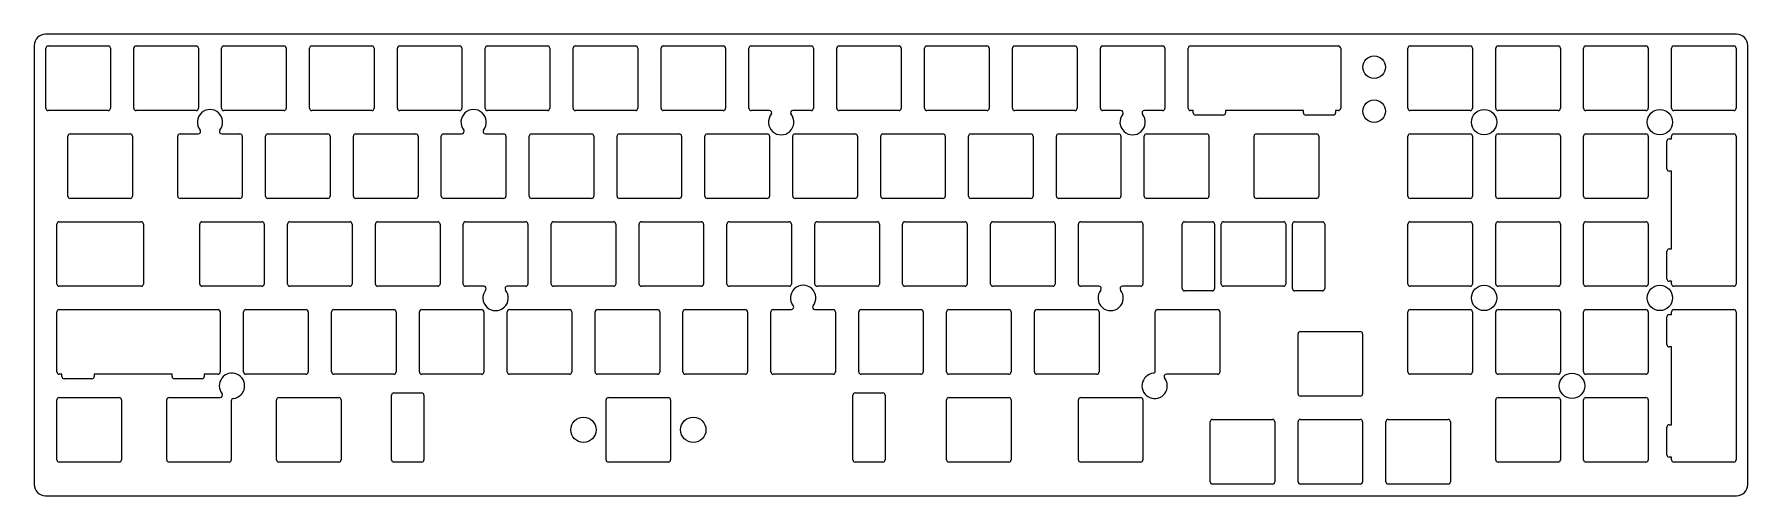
# Model space of a CAD drawing. Header units: millimetres. Extents: x -186 to 186, y -50 to 50.
import ezdxf

# ---------------------------------------------------------------- set-up
doc = ezdxf.new("R2010")
doc.units = ezdxf.units.MM
doc.layers.get('0').update_dxf_attribs({"linetype": 'CONTINUOUS'})

msp = doc.modelspace()

# ---------------------------------------------------------------- linework, layer by layer
for p, q in [((183.3375, 50.00625), (-183.3375, 50.00625)), ((-185.7375, 47.60625), (-185.7375, -47.60625)), ((-183.2125, 33.98125), (-183.2125, 46.98125)), ((-182.7125, 47.48125), (-169.7125, 47.48125)), ((-169.2125, 46.98125), (-169.2125, 33.98125)), ((-164.1625, 33.98125), (-164.1625, 46.98125)), ((-163.6625, 47.48125), (-150.6625, 47.48125)), ((-150.1625, 46.98125), (-150.1625, 33.98125)), ((-145.1125, 33.98125), (-145.1125, 46.98125)), ((-144.6125, 47.48125), (-131.6125, 47.48125)), ((-131.1125, 46.98125), (-131.1125, 33.98125)), ((-126.0625, 33.98125), (-126.0625, 46.98125)), ((-125.5625, 47.48125), (-112.5625, 47.48125)), ((-112.0625, 46.98125), (-112.0625, 33.98125)), ((-107.0125, 33.98125), (-107.0125, 46.98125)), ((-106.5125, 47.48125), (-93.5125, 47.48125)), ((-93.0125, 46.98125), (-93.0125, 33.98125)), ((-87.9625, 33.98125), (-87.9625, 46.98125)), ((-87.4625, 47.48125), (-74.4625, 47.48125)), ((-73.9625, 46.98125), (-73.9625, 33.98125)), ((-68.9125, 33.98125), (-68.9125, 46.98125)), ((-68.4125, 47.48125), (-55.4125, 47.48125)), ((-54.9125, 46.98125), (-54.9125, 33.98125)), ((-49.8625, 33.98125), (-49.8625, 46.98125)), ((-49.3625, 47.48125), (-36.3625, 47.48125)), ((-35.8625, 46.98125), (-35.8625, 33.98125)), ((-30.8125, 33.98125), (-30.8125, 46.98125)), ((-30.3125, 47.48125), (-17.3125, 47.48125)), ((-16.8125, 46.98125), (-16.8125, 33.98125)), ((-11.7625, 33.98125), (-11.7625, 46.98125)), ((-11.2625, 47.48125), (1.7375, 47.48125)), ((2.2375, 46.98125), (2.2375, 33.98125)), ((7.2875, 33.98125), (7.2875, 46.98125)), ((7.7875, 47.48125), (20.7875, 47.48125)), ((21.2875, 46.98125), (21.2875, 33.98125)), ((26.3375, 33.98125), (26.3375, 46.98125)), ((26.8375, 47.48125), (39.8375, 47.48125)), ((40.3375, 46.98125), (40.3375, 33.98125)), ((45.3875, 33.98125), (45.3875, 46.98125)), ((45.8875, 47.48125), (58.8875, 47.48125)), ((59.3875, 46.98125), (59.3875, 33.98125)), ((64.4375, 33.98125), (64.4375, 46.98125)), ((64.9375, 47.48125), (96.9875, 47.48125)), ((97.4875, 46.98125), (97.4875, 33.98125)), ((112.0625, 33.98125), (112.0625, 46.98125)), ((112.5625, 47.48125), (125.5625, 47.48125)), ((126.0625, 46.98125), (126.0625, 33.98125)), ((131.1125, 33.98125), (131.1125, 46.98125)), ((131.6125, 47.48125), (144.6125, 47.48125)), ((145.1125, 46.98125), (145.1125, 33.98125)), ((150.1625, 33.98125), (150.1625, 46.98125)), ((150.6625, 47.48125), (163.6625, 47.48125)), ((164.1625, 46.98125), (164.1625, 33.98125)), ((169.2125, 33.98125), (169.2125, 46.98125)), ((169.7125, 47.48125), (182.7125, 47.48125)), ((183.2125, 46.98125), (183.2125, 33.98125)), ((185.7375, -47.60625), (185.7375, 47.60625)), ((-169.7125, 33.48125), (-182.7125, 33.48125)), ((-150.6625, 33.48125), (-163.6625, 33.48125)), ((-131.6125, 33.48125), (-144.6125, 33.48125)), ((-112.5625, 33.48125), (-125.5625, 33.48125)), ((-93.5125, 33.48125), (-106.5125, 33.48125)), ((-74.4625, 33.48125), (-87.4625, 33.48125)), ((-55.4125, 33.48125), (-68.4125, 33.48125)), ((-36.3625, 33.48125), (-49.3625, 33.48125)), ((-26.35452, 33.48125), (-30.3125, 33.48125)), ((-17.3125, 33.48125), (-21.27048, 33.48125)), ((1.7375, 33.48125), (-11.2625, 33.48125)), ((20.7875, 33.48125), (7.7875, 33.48125)), ((39.8375, 33.48125), (26.8375, 33.48125)), ((49.84548, 33.48125), (45.8875, 33.48125)), ((58.8875, 33.48125), (54.92952, 33.48125)), ((65.5245, 33.48125), (64.9375, 33.48125)), ((65.5245, 32.98125), (65.5245, 33.48125)), ((72.5245, 33.48125), (72.5245, 32.98125)), ((89.4005, 33.48125), (72.5245, 33.48125)), ((89.4005, 32.98125), (89.4005, 33.48125)), ((96.4005, 33.48125), (96.4005, 32.98125)), ((96.9875, 33.48125), (96.4005, 33.48125)), ((125.5625, 33.48125), (112.5625, 33.48125)), ((144.6125, 33.48125), (131.6125, 33.48125)), ((163.6625, 33.48125), (150.6625, 33.48125)), ((182.7125, 33.48125), (169.7125, 33.48125)), ((72.0245, 32.48125), (66.0245, 32.48125)), ((95.9005, 32.48125), (89.9005, 32.48125)), ((-178.45, 14.93125), (-178.45, 27.93125)), ((-177.95, 28.43125), (-164.95, 28.43125)), ((-164.45, 27.93125), (-164.45, 14.93125)), ((-154.6375, 14.93125), (-154.6375, 27.93125)), ((-154.1375, 28.43125), (-150.17952, 28.43125)), ((-145.09548, 28.43125), (-141.1375, 28.43125)), ((-140.6375, 27.93125), (-140.6375, 14.93125)), ((-135.5875, 14.93125), (-135.5875, 27.93125)), ((-135.0875, 28.43125), (-122.0875, 28.43125)), ((-121.5875, 27.93125), (-121.5875, 14.93125)), ((-116.5375, 14.93125), (-116.5375, 27.93125)), ((-116.0375, 28.43125), (-103.0375, 28.43125)), ((-102.5375, 27.93125), (-102.5375, 14.93125)), ((-97.4875, 14.93125), (-97.4875, 27.93125)), ((-96.9875, 28.43125), (-93.02952, 28.43125)), ((-87.94548, 28.43125), (-83.9875, 28.43125)), ((-83.4875, 27.93125), (-83.4875, 14.93125)), ((-78.4375, 14.93125), (-78.4375, 27.93125)), ((-77.9375, 28.43125), (-64.9375, 28.43125)), ((-64.4375, 27.93125), (-64.4375, 14.93125)), ((-59.3875, 14.93125), (-59.3875, 27.93125)), ((-58.8875, 28.43125), (-45.8875, 28.43125)), ((-45.3875, 27.93125), (-45.3875, 14.93125)), ((-40.3375, 14.93125), (-40.3375, 27.93125)), ((-39.8375, 28.43125), (-26.8375, 28.43125)), ((-26.3375, 27.93125), (-26.3375, 14.93125)), ((-21.2875, 14.93125), (-21.2875, 27.93125)), ((-20.7875, 28.43125), (-7.7875, 28.43125)), ((-7.2875, 27.93125), (-7.2875, 14.93125)), ((-2.2375, 14.93125), (-2.2375, 27.93125)), ((-1.7375, 28.43125), (11.2625, 28.43125)), ((11.7625, 27.93125), (11.7625, 14.93125)), ((16.8125, 14.93125), (16.8125, 27.93125)), ((17.3125, 28.43125), (30.3125, 28.43125)), ((30.8125, 27.93125), (30.8125, 14.93125)), ((35.8625, 14.93125), (35.8625, 27.93125)), ((36.3625, 28.43125), (49.3625, 28.43125)), ((49.8625, 27.93125), (49.8625, 14.93125)), ((54.9125, 14.93125), (54.9125, 27.93125)), ((55.4125, 28.43125), (68.4125, 28.43125)), ((68.9125, 27.93125), (68.9125, 14.93125)), ((78.725, 14.93125), (78.725, 27.93125)), ((79.225, 28.43125), (92.225, 28.43125)), ((92.725, 27.93125), (92.725, 14.93125)), ((112.0625, 14.93125), (112.0625, 27.93125)), ((112.5625, 28.43125), (125.5625, 28.43125)), ((126.0625, 27.93125), (126.0625, 14.93125)), ((131.1125, 14.93125), (131.1125, 27.93125)), ((131.6125, 28.43125), (144.6125, 28.43125)), ((145.1125, 27.93125), (145.1125, 14.93125)), ((150.1625, 14.93125), (150.1625, 27.93125)), ((150.6625, 28.43125), (163.6625, 28.43125)), ((164.1625, 27.93125), (164.1625, 14.93125)), ((168.2125, 20.84425), (168.2125, 26.84425)), ((168.7125, 27.34425), (169.2125, 27.34425)), ((169.2125, 27.34425), (169.2125, 27.93125)), ((169.7125, 28.43125), (182.7125, 28.43125)), ((183.2125, 27.93125), (183.2125, -4.11875)), ((169.2125, 20.34425), (168.7125, 20.34425)), ((169.2125, 3.46825), (169.2125, 20.34425)), ((-164.95, 14.43125), (-177.95, 14.43125)), ((-141.1375, 14.43125), (-154.1375, 14.43125)), ((-122.0875, 14.43125), (-135.0875, 14.43125)), ((-103.0375, 14.43125), (-116.0375, 14.43125)), ((-83.9875, 14.43125), (-96.9875, 14.43125)), ((-64.9375, 14.43125), (-77.9375, 14.43125)), ((-45.8875, 14.43125), (-58.8875, 14.43125)), ((-26.8375, 14.43125), (-39.8375, 14.43125)), ((-7.7875, 14.43125), (-20.7875, 14.43125)), ((11.2625, 14.43125), (-1.7375, 14.43125)), ((30.3125, 14.43125), (17.3125, 14.43125)), ((49.3625, 14.43125), (36.3625, 14.43125)), ((68.4125, 14.43125), (55.4125, 14.43125)), ((92.225, 14.43125), (79.225, 14.43125)), ((125.5625, 14.43125), (112.5625, 14.43125)), ((144.6125, 14.43125), (131.6125, 14.43125)), ((163.6625, 14.43125), (150.6625, 14.43125)), ((-180.83125, -4.11875), (-180.83125, 8.88125)), ((-180.33125, 9.38125), (-162.56875, 9.38125)), ((-162.06875, 8.88125), (-162.06875, -4.11875)), ((-149.875, -4.11875), (-149.875, 8.88125)), ((-149.375, 9.38125), (-136.375, 9.38125)), ((-135.875, 8.88125), (-135.875, -4.11875)), ((-130.825, -4.11875), (-130.825, 8.88125)), ((-130.325, 9.38125), (-117.325, 9.38125)), ((-116.825, 8.88125), (-116.825, -4.11875)), ((-111.775, -4.11875), (-111.775, 8.88125)), ((-111.275, 9.38125), (-98.275, 9.38125)), ((-97.775, 8.88125), (-97.775, -4.11875)), ((-92.725, -4.11875), (-92.725, 8.88125)), ((-92.225, 9.38125), (-79.225, 9.38125)), ((-78.725, 8.88125), (-78.725, -4.11875)), ((-73.675, -4.11875), (-73.675, 8.88125)), ((-73.175, 9.38125), (-60.175, 9.38125)), ((-59.675, 8.88125), (-59.675, -4.11875)), ((-54.625, -4.11875), (-54.625, 8.88125)), ((-54.125, 9.38125), (-41.125, 9.38125)), ((-40.625, 8.88125), (-40.625, -4.11875)), ((-35.575, -4.11875), (-35.575, 8.88125)), ((-35.075, 9.38125), (-22.075, 9.38125)), ((-21.575, 8.88125), (-21.575, -4.11875)), ((-16.525, -4.11875), (-16.525, 8.88125)), ((-16.025, 9.38125), (-3.025, 9.38125)), ((-2.525, 8.88125), (-2.525, -4.11875)), ((2.525, -4.11875), (2.525, 8.88125)), ((3.025, 9.38125), (16.025, 9.38125)), ((16.525, 8.88125), (16.525, -4.11875)), ((21.575, -4.11875), (21.575, 8.88125)), ((22.075, 9.38125), (35.075, 9.38125)), ((35.575, 8.88125), (35.575, -4.11875)), ((40.625, -4.11875), (40.625, 8.88125)), ((41.125, 9.38125), (54.125, 9.38125)), ((54.625, 8.88125), (54.625, -4.11875)), ((63.14325, -5.11875), (63.14325, 8.88125)), ((63.64325, 9.38125), (69.64325, 9.38125)), ((70.14325, 8.88125), (70.14325, -5.11875)), ((71.58125, -4.11875), (71.58125, 8.88125)), ((72.08125, 9.38125), (85.08125, 9.38125)), ((85.58125, 8.88125), (85.58125, -4.11875)), ((87.01925, -5.11875), (87.01925, 8.88125)), ((87.51925, 9.38125), (93.51925, 9.38125)), ((94.01925, 8.88125), (94.01925, -5.11875)), ((112.0625, -4.11875), (112.0625, 8.88125)), ((112.5625, 9.38125), (125.5625, 9.38125)), ((126.0625, 8.88125), (126.0625, -4.11875)), ((131.1125, -4.11875), (131.1125, 8.88125)), ((131.6125, 9.38125), (144.6125, 9.38125)), ((145.1125, 8.88125), (145.1125, -4.11875)), ((150.1625, -4.11875), (150.1625, 8.88125)), ((150.6625, 9.38125), (163.6625, 9.38125)), ((164.1625, 8.88125), (164.1625, -4.11875)), ((168.2125, -3.03175), (168.2125, 2.96825)), ((168.7125, 3.46825), (169.2125, 3.46825)), ((169.2125, -3.53175), (168.7125, -3.53175)), ((169.2125, -4.11875), (169.2125, -3.53175)), ((-162.56875, -4.61875), (-180.33125, -4.61875)), ((-136.375, -4.61875), (-149.375, -4.61875)), ((-117.325, -4.61875), (-130.325, -4.61875)), ((-98.275, -4.61875), (-111.275, -4.61875)), ((-88.26702, -4.61875), (-92.225, -4.61875)), ((-79.225, -4.61875), (-83.18298, -4.61875)), ((-60.175, -4.61875), (-73.175, -4.61875)), ((-41.125, -4.61875), (-54.125, -4.61875)), ((-22.075, -4.61875), (-35.075, -4.61875)), ((-3.025, -4.61875), (-16.025, -4.61875)), ((16.025, -4.61875), (3.025, -4.61875)), ((35.075, -4.61875), (22.075, -4.61875)), ((45.08298, -4.61875), (41.125, -4.61875)), ((54.125, -4.61875), (50.16702, -4.61875)), ((69.64325, -5.61875), (63.64325, -5.61875)), ((85.08125, -4.61875), (72.08125, -4.61875)), ((93.51925, -5.61875), (87.51925, -5.61875)), ((125.5625, -4.61875), (112.5625, -4.61875)), ((144.6125, -4.61875), (131.6125, -4.61875)), ((163.6625, -4.61875), (150.6625, -4.61875)), ((182.7125, -4.61875), (169.7125, -4.61875)), ((-180.83125, -23.16875), (-180.83125, -10.16875)), ((-180.33125, -9.66875), (-145.9, -9.66875)), ((-145.4, -10.16875), (-145.4, -23.16875)), ((-140.35, -23.16875), (-140.35, -10.16875)), ((-139.85, -9.66875), (-126.85, -9.66875)), ((-126.35, -10.16875), (-126.35, -23.16875)), ((-121.3, -23.16875), (-121.3, -10.16875)), ((-120.8, -9.66875), (-107.8, -9.66875)), ((-107.3, -10.16875), (-107.3, -23.16875)), ((-102.25, -23.16875), (-102.25, -10.16875)), ((-101.75, -9.66875), (-88.75, -9.66875)), ((-88.25, -10.16875), (-88.25, -23.16875)), ((-83.2, -23.16875), (-83.2, -10.16875)), ((-82.7, -9.66875), (-69.7, -9.66875)), ((-69.2, -10.16875), (-69.2, -23.16875)), ((-64.15, -23.16875), (-64.15, -10.16875)), ((-63.65, -9.66875), (-50.65, -9.66875)), ((-50.15, -10.16875), (-50.15, -23.16875)), ((-45.1, -23.16875), (-45.1, -10.16875)), ((-44.6, -9.66875), (-31.6, -9.66875)), ((-31.1, -10.16875), (-31.1, -23.16875)), ((-26.05, -23.16875), (-26.05, -10.16875)), ((-25.55, -9.66875), (-21.59202, -9.66875)), ((-16.50798, -9.66875), (-12.55, -9.66875)), ((-12.05, -10.16875), (-12.05, -23.16875)), ((-7, -23.16875), (-7, -10.16875)), ((-6.5, -9.66875), (6.5, -9.66875)), ((7, -10.16875), (7, -23.16875)), ((12.05, -23.16875), (12.05, -10.16875)), ((12.55, -9.66875), (25.55, -9.66875)), ((26.05, -10.16875), (26.05, -23.16875)), ((31.1, -23.16875), (31.1, -10.16875)), ((31.6, -9.66875), (44.6, -9.66875)), ((45.1, -10.16875), (45.1, -23.16875)), ((57.29375, -22.96333), (57.29375, -10.16875)), ((57.79375, -9.66875), (70.79375, -9.66875)), ((71.29375, -10.16875), (71.29375, -23.16875)), ((112.0625, -23.16875), (112.0625, -10.16875)), ((112.5625, -9.66875), (125.5625, -9.66875)), ((126.0625, -10.16875), (126.0625, -23.16875)), ((131.1125, -23.16875), (131.1125, -10.16875)), ((131.6125, -9.66875), (144.6125, -9.66875)), ((145.1125, -10.16875), (145.1125, -23.16875)), ((150.1625, -23.16875), (150.1625, -10.16875)), ((150.6625, -9.66875), (163.6625, -9.66875)), ((164.1625, -10.16875), (164.1625, -23.16875)), ((168.7125, -10.75575), (169.2125, -10.75575)), ((169.2125, -10.75575), (169.2125, -10.16875)), ((169.7125, -9.66875), (182.7125, -9.66875)), ((183.2125, -10.16875), (183.2125, -42.21875)), ((88.75, -14.43125), (101.75, -14.43125)), ((168.2125, -17.25575), (168.2125, -11.25575)), ((88.25, -27.93125), (88.25, -14.93125)), ((102.25, -14.93125), (102.25, -27.93125)), ((169.2125, -17.75575), (168.7125, -17.75575)), ((169.2125, -34.63175), (169.2125, -17.75575)), ((-179.74425, -23.66875), (-180.33125, -23.66875)), ((-179.74425, -24.16875), (-179.74425, -23.66875)), ((-173.24425, -24.66875), (-179.24425, -24.66875)), ((-155.86825, -23.66875), (-172.74425, -23.66875)), ((-172.74425, -23.66875), (-172.74425, -24.16875)), ((-155.86825, -24.16875), (-155.86825, -23.66875)), ((-149.36825, -24.66875), (-155.36825, -24.66875)), ((-148.86825, -23.66875), (-148.86825, -24.16875)), ((-145.9, -23.66875), (-148.86825, -23.66875)), ((-126.85, -23.66875), (-139.85, -23.66875)), ((-107.8, -23.66875), (-120.8, -23.66875)), ((-88.75, -23.66875), (-101.75, -23.66875)), ((-69.7, -23.66875), (-82.7, -23.66875)), ((-50.65, -23.66875), (-63.65, -23.66875)), ((-31.6, -23.66875), (-44.6, -23.66875)), ((-12.55, -23.66875), (-25.55, -23.66875)), ((6.5, -23.66875), (-6.5, -23.66875)), ((25.55, -23.66875), (12.55, -23.66875)), ((44.6, -23.66875), (31.6, -23.66875)), ((70.79375, -23.66875), (59.69202, -23.66875)), ((125.5625, -23.66875), (112.5625, -23.66875)), ((144.6125, -23.66875), (131.6125, -23.66875)), ((163.6625, -23.66875), (150.6625, -23.66875)), ((-180.83125, -42.21875), (-180.83125, -29.21875)), ((-180.33125, -28.71875), (-167.33125, -28.71875)), ((-166.83125, -29.21875), (-166.83125, -42.21875)), ((-157.01875, -42.21875), (-157.01875, -29.21875)), ((-156.51875, -28.71875), (-145.41702, -28.71875)), ((-143.01875, -29.42417), (-143.01875, -42.21875)), ((-133.20625, -42.21875), (-133.20625, -29.21875)), ((-132.70625, -28.71875), (-119.70625, -28.71875)), ((-119.20625, -29.21875), (-119.20625, -42.21875)), ((-108.26875, -42.21875), (-108.26875, -28.21875)), ((-107.76875, -27.71875), (-101.76875, -27.71875)), ((-101.26875, -28.21875), (-101.26875, -42.21875)), ((-61.76875, -42.21875), (-61.76875, -29.21875)), ((-61.26875, -28.71875), (-48.26875, -28.71875)), ((-47.76875, -29.21875), (-47.76875, -42.21875)), ((-8.26875, -42.21875), (-8.26875, -28.21875)), ((-7.76875, -27.71875), (-1.76875, -27.71875)), ((-1.26875, -28.21875), (-1.26875, -42.21875)), ((12.05, -42.21875), (12.05, -29.21875)), ((12.55, -28.71875), (25.55, -28.71875)), ((26.05, -29.21875), (26.05, -42.21875)), ((40.625, -42.21875), (40.625, -29.21875)), ((41.125, -28.71875), (54.125, -28.71875)), ((54.625, -29.21875), (54.625, -42.21875)), ((101.75, -28.43125), (88.75, -28.43125)), ((131.1125, -42.21875), (131.1125, -29.21875)), ((131.6125, -28.71875), (144.6125, -28.71875)), ((145.1125, -29.21875), (145.1125, -42.21875)), ((150.1625, -42.21875), (150.1625, -29.21875)), ((150.6625, -28.71875), (163.6625, -28.71875)), ((164.1625, -29.21875), (164.1625, -42.21875)), ((69.2, -46.98125), (69.2, -33.98125)), ((69.7, -33.48125), (82.7, -33.48125)), ((83.2, -33.98125), (83.2, -46.98125)), ((88.25, -46.98125), (88.25, -33.98125)), ((88.75, -33.48125), (101.75, -33.48125)), ((102.25, -33.98125), (102.25, -46.98125)), ((107.3, -46.98125), (107.3, -33.98125)), ((107.8, -33.48125), (120.8, -33.48125)), ((121.3, -33.98125), (121.3, -46.98125)), ((168.2125, -41.13175), (168.2125, -35.13175)), ((168.7125, -34.63175), (169.2125, -34.63175)), ((-167.33125, -42.71875), (-180.33125, -42.71875)), ((-143.51875, -42.71875), (-156.51875, -42.71875)), ((-119.70625, -42.71875), (-132.70625, -42.71875)), ((-101.76875, -42.71875), (-107.76875, -42.71875)), ((-48.26875, -42.71875), (-61.26875, -42.71875)), ((-1.76875, -42.71875), (-7.76875, -42.71875)), ((25.55, -42.71875), (12.55, -42.71875)), ((54.125, -42.71875), (41.125, -42.71875)), ((144.6125, -42.71875), (131.6125, -42.71875)), ((163.6625, -42.71875), (150.6625, -42.71875)), ((169.2125, -41.63175), (168.7125, -41.63175)), ((169.2125, -42.21875), (169.2125, -41.63175)), ((182.7125, -42.71875), (169.7125, -42.71875)), ((82.7, -47.48125), (69.7, -47.48125)), ((101.75, -47.48125), (88.75, -47.48125)), ((120.8, -47.48125), (107.8, -47.48125)), ((-183.3375, -50.00625), (183.3375, -50.00625))]:
    msp.add_line(p, q)
for centre, radius in [((104.755, 42.8625), 2.45), ((104.755, 33.3375), 2.45), ((128.5875, 30.95625), 2.75), ((166.6875, 30.95625), 2.75), ((128.5875, -7.14375), 2.75), ((166.6875, -7.14375), 2.75), ((147.6375, -26.19375), 2.75), ((-66.675, -35.71875), 2.75), ((-42.8625, -35.71875), 2.75)]:
    msp.add_circle(centre, radius)
for centre, radius, start, end in [((-183.3375, 47.60625), 2.4, 90, 180), ((183.3375, 47.60625), 2.4, 0, 90), ((-182.7125, 46.98125), 0.5, 90, 180), ((-169.7125, 46.98125), 0.5, 0, 90), ((-163.6625, 46.98125), 0.5, 90, 180), ((-150.6625, 46.98125), 0.5, 0, 90), ((-144.6125, 46.98125), 0.5, 90, 180), ((-131.6125, 46.98125), 0.5, 0, 90), ((-125.5625, 46.98125), 0.5, 90, 180), ((-112.5625, 46.98125), 0.5, 0, 90), ((-106.5125, 46.98125), 0.5, 90, 180), ((-93.5125, 46.98125), 0.5, 0, 90), ((-87.4625, 46.98125), 0.5, 90, 180), ((-74.4625, 46.98125), 0.5, 0, 90), ((-68.4125, 46.98125), 0.5, 90, 180), ((-55.4125, 46.98125), 0.5, 0, 90), ((-49.3625, 46.98125), 0.5, 90, 180), ((-36.3625, 46.98125), 0.5, 0, 90), ((-30.3125, 46.98125), 0.5, 90, 180), ((-17.3125, 46.98125), 0.5, 0, 90), ((-11.2625, 46.98125), 0.5, 90, 180), ((1.7375, 46.98125), 0.5, 0, 90), ((7.7875, 46.98125), 0.5, 90, 180), ((20.7875, 46.98125), 0.5, 0, 90), ((26.8375, 46.98125), 0.5, 90, 180), ((39.8375, 46.98125), 0.5, 0, 90), ((45.8875, 46.98125), 0.5, 90, 180), ((58.8875, 46.98125), 0.5, 0, 90), ((64.9375, 46.98125), 0.5, 90, 180), ((96.9875, 46.98125), 0.5, 0, 90), ((112.5625, 46.98125), 0.5, 90, 180), ((125.5625, 46.98125), 0.5, 0, 90), ((131.6125, 46.98125), 0.5, 90, 180), ((144.6125, 46.98125), 0.5, 0, 90), ((150.6625, 46.98125), 0.5, 90, 180), ((163.6625, 46.98125), 0.5, 0, 90), ((169.7125, 46.98125), 0.5, 90, 180), ((182.7125, 46.98125), 0.5, 0, 90), ((-182.7125, 33.98125), 0.5, 180, 270), ((-169.7125, 33.98125), 0.5, -90, 0), ((-163.6625, 33.98125), 0.5, 180, 270), ((-150.6625, 33.98125), 0.5, -90, 0), ((-147.6375, 30.95625), 2.75, -38.5411775, 218.5411775), ((-144.6125, 33.98125), 0.5, 180, 270), ((-131.6125, 33.98125), 0.5, -90, 0), ((-125.5625, 33.98125), 0.5, 180, 270), ((-112.5625, 33.98125), 0.5, 270, 360), ((-106.5125, 33.98125), 0.5, 180, 270), ((-93.5125, 33.98125), 0.5, -90, 0), ((-90.4875, 30.95625), 2.75, -38.5411775, 218.5411775), ((-87.4625, 33.98125), 0.5, 180, 270), ((-74.4625, 33.98125), 0.5, -90, 0), ((-68.4125, 33.98125), 0.5, 180, 270), ((-55.4125, 33.98125), 0.5, -90, 0), ((-49.3625, 33.98125), 0.5, 180, 270), ((-36.3625, 33.98125), 0.5, -90, 0), ((-30.3125, 33.98125), 0.5, 180, 270), ((-26.35452, 32.98125), 0.5, -38.5411775, 90), ((-21.27048, 32.98125), 0.5, 90, 218.5411775), ((-17.3125, 33.98125), 0.5, 270, 360), ((-11.2625, 33.98125), 0.5, 180, 270), ((1.7375, 33.98125), 0.5, 270, 360), ((7.7875, 33.98125), 0.5, 180, 270), ((20.7875, 33.98125), 0.5, 270, 360), ((26.8375, 33.98125), 0.5, 180, 270), ((39.8375, 33.98125), 0.5, -90, 0), ((45.8875, 33.98125), 0.5, 180, 270), ((49.84548, 32.98125), 0.5, -38.5411775, 90), ((54.92952, 32.98125), 0.5, 90, 218.5411775), ((58.8875, 33.98125), 0.5, 270, 360), ((64.9375, 33.98125), 0.5, 180, 270), ((96.9875, 33.98125), 0.5, 270, 360), ((112.5625, 33.98125), 0.5, 180, 270), ((125.5625, 33.98125), 0.5, 270, 360), ((131.6125, 33.98125), 0.5, 180, 270), ((144.6125, 33.98125), 0.5, -90, 0), ((150.6625, 33.98125), 0.5, 180, 270), ((163.6625, 33.98125), 0.5, -90, 0), ((169.7125, 33.98125), 0.5, 180, 270), ((182.7125, 33.98125), 0.5, -90, 0), ((-23.8125, 30.95625), 2.75, -218.5411775, 38.5411775), ((52.3875, 30.95625), 2.75, -218.5411775, 38.5411775), ((66.0245, 32.98125), 0.5, 180, 270), ((72.0245, 32.98125), 0.5, 270, 360), ((89.9005, 32.98125), 0.5, 180, 270), ((95.9005, 32.98125), 0.5, 270, 360), ((-177.95, 27.93125), 0.5, 90, 180), ((-164.95, 27.93125), 0.5, 0, 90), ((-154.1375, 27.93125), 0.5, 90, 180), ((-150.17952, 28.93125), 0.5, -90, 38.5411775), ((-145.09548, 28.93125), 0.5, 141.4588225, 270), ((-141.1375, 27.93125), 0.5, 0, 90), ((-135.0875, 27.93125), 0.5, 90, 180), ((-122.0875, 27.93125), 0.5, 0, 90), ((-116.0375, 27.93125), 0.5, 90, 180), ((-103.0375, 27.93125), 0.5, 0, 90), ((-96.9875, 27.93125), 0.5, 90, 180), ((-93.02952, 28.93125), 0.5, -90, 38.5411775), ((-87.94548, 28.93125), 0.5, 141.4588225, 270), ((-83.9875, 27.93125), 0.5, 0, 90), ((-77.9375, 27.93125), 0.5, 90, 180), ((-64.9375, 27.93125), 0.5, 0, 90), ((-58.8875, 27.93125), 0.5, 90, 180), ((-45.8875, 27.93125), 0.5, 0, 90), ((-39.8375, 27.93125), 0.5, 90, 180), ((-26.8375, 27.93125), 0.5, 0, 90), ((-20.7875, 27.93125), 0.5, 90, 180), ((-7.7875, 27.93125), 0.5, 0, 90), ((-1.7375, 27.93125), 0.5, 90, 180), ((11.2625, 27.93125), 0.5, 0, 90), ((17.3125, 27.93125), 0.5, 90, 180), ((30.3125, 27.93125), 0.5, 0, 90), ((36.3625, 27.93125), 0.5, 90, 180), ((49.3625, 27.93125), 0.5, 0, 90), ((55.4125, 27.93125), 0.5, 90, 180), ((68.4125, 27.93125), 0.5, 0, 90), ((79.225, 27.93125), 0.5, 90, 180), ((92.225, 27.93125), 0.5, 0, 90), ((112.5625, 27.93125), 0.5, 90, 180), ((125.5625, 27.93125), 0.5, 0, 90), ((131.6125, 27.93125), 0.5, 90, 180), ((144.6125, 27.93125), 0.5, 0, 90), ((150.6625, 27.93125), 0.5, 90, 180), ((163.6625, 27.93125), 0.5, 0, 90), ((168.7125, 26.84425), 0.5, 90, 180), ((169.7125, 27.93125), 0.5, 90, 180), ((182.7125, 27.93125), 0.5, 0, 90), ((168.7125, 20.84425), 0.5, 180, 270), ((-177.95, 14.93125), 0.5, 180, 270), ((-164.95, 14.93125), 0.5, -90, 0), ((-154.1375, 14.93125), 0.5, 180, 270), ((-141.1375, 14.93125), 0.5, -90, 0), ((-135.0875, 14.93125), 0.5, 180, 270), ((-122.0875, 14.93125), 0.5, -90, 0), ((-116.0375, 14.93125), 0.5, 180, 270), ((-103.0375, 14.93125), 0.5, -90, 0), ((-96.9875, 14.93125), 0.5, 180, 270), ((-83.9875, 14.93125), 0.5, 270, 360), ((-77.9375, 14.93125), 0.5, 180, 270), ((-64.9375, 14.93125), 0.5, 270, 360), ((-58.8875, 14.93125), 0.5, 180, 270), ((-45.8875, 14.93125), 0.5, 270, 360), ((-39.8375, 14.93125), 0.5, 180, 270), ((-26.8375, 14.93125), 0.5, -90, 0), ((-20.7875, 14.93125), 0.5, 180, 270), ((-7.7875, 14.93125), 0.5, 270, 360), ((-1.7375, 14.93125), 0.5, 180, 270), ((11.2625, 14.93125), 0.5, 270, 360), ((17.3125, 14.93125), 0.5, 180, 270), ((30.3125, 14.93125), 0.5, 270, 360), ((36.3625, 14.93125), 0.5, 180, 270), ((49.3625, 14.93125), 0.5, 270, 360), ((55.4125, 14.93125), 0.5, 180, 270), ((68.4125, 14.93125), 0.5, 270, 360), ((79.225, 14.93125), 0.5, 180, 270), ((92.225, 14.93125), 0.5, 270, 360), ((112.5625, 14.93125), 0.5, 180, 270), ((125.5625, 14.93125), 0.5, 270, 360), ((131.6125, 14.93125), 0.5, 180, 270), ((144.6125, 14.93125), 0.5, -90, 0), ((150.6625, 14.93125), 0.5, 180, 270), ((163.6625, 14.93125), 0.5, -90, 0), ((-180.33125, 8.88125), 0.5, 90, 180), ((-162.56875, 8.88125), 0.5, 0, 90), ((-149.375, 8.88125), 0.5, 90, 180), ((-136.375, 8.88125), 0.5, 0, 90), ((-130.325, 8.88125), 0.5, 90, 180), ((-117.325, 8.88125), 0.5, 0, 90), ((-111.275, 8.88125), 0.5, 90, 180), ((-98.275, 8.88125), 0.5, 0, 90), ((-92.225, 8.88125), 0.5, 90, 180), ((-79.225, 8.88125), 0.5, 0, 90), ((-73.175, 8.88125), 0.5, 90, 180), ((-60.175, 8.88125), 0.5, 0, 90), ((-54.125, 8.88125), 0.5, 90, 180), ((-41.125, 8.88125), 0.5, 0, 90), ((-35.075, 8.88125), 0.5, 90, 180), ((-22.075, 8.88125), 0.5, 0, 90), ((-16.025, 8.88125), 0.5, 90, 180), ((-3.025, 8.88125), 0.5, 0, 90), ((3.025, 8.88125), 0.5, 90, 180), ((16.025, 8.88125), 0.5, 0, 90), ((22.075, 8.88125), 0.5, 90, 180), ((35.075, 8.88125), 0.5, 0, 90), ((41.125, 8.88125), 0.5, 90, 180), ((54.125, 8.88125), 0.5, 0, 90), ((63.64325, 8.88125), 0.5, 90, 180), ((69.64325, 8.88125), 0.5, 0, 90), ((72.08125, 8.88125), 0.5, 90, 180), ((85.08125, 8.88125), 0.5, 0, 90), ((87.51925, 8.88125), 0.5, 90, 180), ((93.51925, 8.88125), 0.5, 0, 90), ((112.5625, 8.88125), 0.5, 90, 180), ((125.5625, 8.88125), 0.5, 0, 90), ((131.6125, 8.88125), 0.5, 90, 180), ((144.6125, 8.88125), 0.5, 0, 90), ((150.6625, 8.88125), 0.5, 90, 180), ((163.6625, 8.88125), 0.5, 0, 90), ((168.7125, 2.96825), 0.5, 90, 180), ((168.7125, -3.03175), 0.5, 180, 270), ((-180.33125, -4.11875), 0.5, 180, 270), ((-162.56875, -4.11875), 0.5, -90, 0), ((-149.375, -4.11875), 0.5, 180, 270), ((-136.375, -4.11875), 0.5, -90, 0), ((-130.325, -4.11875), 0.5, 180, 270), ((-117.325, -4.11875), 0.5, -90, 0), ((-111.275, -4.11875), 0.5, 180, 270), ((-98.275, -4.11875), 0.5, -90, 0), ((-92.225, -4.11875), 0.5, 180, 270), ((-85.725, -7.14375), 2.75, -218.5411775, 38.5411775), ((-88.26702, -5.11875), 0.5, -38.5411775, 90), ((-83.18298, -5.11875), 0.5, 90, 218.5411775), ((-79.225, -4.11875), 0.5, -90, 0), ((-73.175, -4.11875), 0.5, 180, 270), ((-60.175, -4.11875), 0.5, -90, 0), ((-54.125, -4.11875), 0.5, 180, 270), ((-41.125, -4.11875), 0.5, -90, 0), ((-35.075, -4.11875), 0.5, 180, 270), ((-22.075, -4.11875), 0.5, -90, 0), ((-19.05, -7.14375), 2.75, -38.5411775, 218.5411775), ((-16.025, -4.11875), 0.5, 180, 270), ((-3.025, -4.11875), 0.5, 270, 360), ((3.025, -4.11875), 0.5, 180, 270), ((16.025, -4.11875), 0.5, -90, 0), ((22.075, -4.11875), 0.5, 180, 270), ((35.075, -4.11875), 0.5, -90, 0), ((41.125, -4.11875), 0.5, 180, 270), ((47.625, -7.14375), 2.75, -218.5411775, 38.5411775), ((45.08298, -5.11875), 0.5, -38.5411775, 90), ((50.16702, -5.11875), 0.5, 90, 218.5411775), ((54.125, -4.11875), 0.5, -90, 0), ((63.64325, -5.11875), 0.5, 180, 270), ((69.64325, -5.11875), 0.5, -90, 0), ((72.08125, -4.11875), 0.5, 180, 270), ((85.08125, -4.11875), 0.5, 270, 360), ((87.51925, -5.11875), 0.5, 180, 270), ((93.51925, -5.11875), 0.5, 270, 360), ((112.5625, -4.11875), 0.5, 180, 270), ((125.5625, -4.11875), 0.5, 270, 360), ((131.6125, -4.11875), 0.5, 180, 270), ((144.6125, -4.11875), 0.5, -90, 0), ((150.6625, -4.11875), 0.5, 180, 270), ((163.6625, -4.11875), 0.5, -90, 0), ((169.7125, -4.11875), 0.5, 180, 270), ((182.7125, -4.11875), 0.5, -90, 0), ((-180.33125, -10.16875), 0.5, 90, 180), ((-145.9, -10.16875), 0.5, 0, 90), ((-139.85, -10.16875), 0.5, 90, 180), ((-126.85, -10.16875), 0.5, 0, 90), ((-120.8, -10.16875), 0.5, 90, 180), ((-107.8, -10.16875), 0.5, 0, 90), ((-101.75, -10.16875), 0.5, 90, 180), ((-88.75, -10.16875), 0.5, 0, 90), ((-82.7, -10.16875), 0.5, 90, 180), ((-69.7, -10.16875), 0.5, 0, 90), ((-63.65, -10.16875), 0.5, 90, 180), ((-50.65, -10.16875), 0.5, 0, 90), ((-44.6, -10.16875), 0.5, 90, 180), ((-31.6, -10.16875), 0.5, 0, 90), ((-25.55, -10.16875), 0.5, 90, 180), ((-21.59202, -9.16875), 0.5, -90, 38.5411775), ((-16.50798, -9.16875), 0.5, 141.4588225, 270), ((-12.55, -10.16875), 0.5, 0, 90), ((-6.5, -10.16875), 0.5, 90, 180), ((6.5, -10.16875), 0.5, 0, 90), ((12.55, -10.16875), 0.5, 90, 180), ((25.55, -10.16875), 0.5, 0, 90), ((31.6, -10.16875), 0.5, 90, 180), ((44.6, -10.16875), 0.5, 0, 90), ((57.79375, -10.16875), 0.5, 90, 180), ((70.79375, -10.16875), 0.5, 0, 90), ((112.5625, -10.16875), 0.5, 90, 180), ((125.5625, -10.16875), 0.5, 0, 90), ((131.6125, -10.16875), 0.5, 90, 180), ((144.6125, -10.16875), 0.5, 0, 90), ((150.6625, -10.16875), 0.5, 90, 180), ((163.6625, -10.16875), 0.5, 0, 90), ((168.7125, -11.25575), 0.5, 90, 180), ((169.7125, -10.16875), 0.5, 90, 180), ((182.7125, -10.16875), 0.5, 0, 90), ((88.75, -14.93125), 0.5, 90, 180), ((101.75, -14.93125), 0.5, 0, 90), ((168.7125, -17.25575), 0.5, 180, 270), ((-180.33125, -23.16875), 0.5, 180, 270), ((-179.24425, -24.16875), 0.5, 180, 270), ((-173.24425, -24.16875), 0.5, 270, 360), ((-155.36825, -24.16875), 0.5, 180, 270), ((-149.36825, -24.16875), 0.5, 270, 360), ((-145.9, -23.16875), 0.5, -90, 0), ((-142.875, -26.19375), 2.75, -83.7068553, 218.5411775), ((-139.85, -23.16875), 0.5, 180, 270), ((-126.85, -23.16875), 0.5, 270, 360), ((-120.8, -23.16875), 0.5, 180, 270), ((-107.8, -23.16875), 0.5, 270, 360), ((-101.75, -23.16875), 0.5, 180, 270), ((-88.75, -23.16875), 0.5, -90, 0), ((-82.7, -23.16875), 0.5, 180, 270), ((-69.7, -23.16875), 0.5, -90, 0), ((-63.65, -23.16875), 0.5, 180, 270), ((-50.65, -23.16875), 0.5, -90, 0), ((-44.6, -23.16875), 0.5, 180, 270), ((-31.6, -23.16875), 0.5, -90, 0), ((-25.55, -23.16875), 0.5, 180, 270), ((-12.55, -23.16875), 0.5, 270, 360), ((-6.5, -23.16875), 0.5, 180, 270), ((6.5, -23.16875), 0.5, 270, 360), ((12.55, -23.16875), 0.5, 180, 270), ((25.55, -23.16875), 0.5, -90, 0), ((31.6, -23.16875), 0.5, 180, 270), ((44.6, -23.16875), 0.5, 270, 360), ((57.15, -26.19375), 2.75, -263.7068553, 38.5411775), ((56.79375, -22.96333), 0.5, 276.2931447, 360), ((59.69202, -24.16875), 0.5, 90, 218.5411775), ((70.79375, -23.16875), 0.5, 270, 360), ((112.5625, -23.16875), 0.5, 180, 270), ((125.5625, -23.16875), 0.5, 270, 360), ((131.6125, -23.16875), 0.5, 180, 270), ((144.6125, -23.16875), 0.5, -90, 0), ((150.6625, -23.16875), 0.5, 180, 270), ((163.6625, -23.16875), 0.5, -90, 0), ((-180.33125, -29.21875), 0.5, 90, 180), ((-167.33125, -29.21875), 0.5, 0, 90), ((-156.51875, -29.21875), 0.5, 90, 180), ((-145.41702, -28.21875), 0.5, -90, 38.5411775), ((-142.51875, -29.42417), 0.5, 96.2931447, 180), ((-132.70625, -29.21875), 0.5, 90, 180), ((-119.70625, -29.21875), 0.5, 0, 90), ((-107.76875, -28.21875), 0.5, 90, 180), ((-101.76875, -28.21875), 0.5, 0, 90), ((-61.26875, -29.21875), 0.5, 90, 180), ((-48.26875, -29.21875), 0.5, 0, 90), ((-7.76875, -28.21875), 0.5, 90, 180), ((-1.76875, -28.21875), 0.5, 0, 90), ((12.55, -29.21875), 0.5, 90, 180), ((25.55, -29.21875), 0.5, 0, 90), ((41.125, -29.21875), 0.5, 90, 180), ((54.125, -29.21875), 0.5, 0, 90), ((88.75, -27.93125), 0.5, 180, 270), ((101.75, -27.93125), 0.5, 270, 360), ((131.6125, -29.21875), 0.5, 90, 180), ((144.6125, -29.21875), 0.5, 0, 90), ((150.6625, -29.21875), 0.5, 90, 180), ((163.6625, -29.21875), 0.5, 0, 90), ((69.7, -33.98125), 0.5, 90, 180), ((82.7, -33.98125), 0.5, 0, 90), ((88.75, -33.98125), 0.5, 90, 180), ((101.75, -33.98125), 0.5, 0, 90), ((107.8, -33.98125), 0.5, 90, 180), ((120.8, -33.98125), 0.5, 0, 90), ((168.7125, -35.13175), 0.5, 90, 180), ((-180.33125, -42.21875), 0.5, 180, 270), ((-167.33125, -42.21875), 0.5, -90, 0), ((-156.51875, -42.21875), 0.5, 180, 270), ((-143.51875, -42.21875), 0.5, -90, 0), ((-132.70625, -42.21875), 0.5, 180, 270), ((-119.70625, -42.21875), 0.5, -90, 0), ((-107.76875, -42.21875), 0.5, 180, 270), ((-101.76875, -42.21875), 0.5, -90, 0), ((-61.26875, -42.21875), 0.5, 180, 270), ((-48.26875, -42.21875), 0.5, -90, 0), ((-7.76875, -42.21875), 0.5, 180, 270), ((-1.76875, -42.21875), 0.5, -90, 0), ((12.55, -42.21875), 0.5, 180, 270), ((25.55, -42.21875), 0.5, 270, 360), ((41.125, -42.21875), 0.5, 180, 270), ((54.125, -42.21875), 0.5, -90, 0), ((131.6125, -42.21875), 0.5, 180, 270), ((144.6125, -42.21875), 0.5, -90, 0), ((150.6625, -42.21875), 0.5, 180, 270), ((163.6625, -42.21875), 0.5, -90, 0), ((168.7125, -41.13175), 0.5, 180, 270), ((169.7125, -42.21875), 0.5, 180, 270), ((182.7125, -42.21875), 0.5, -90, 0), ((-183.3375, -47.60625), 2.4, 180, 270), ((69.7, -46.98125), 0.5, 180, 270), ((82.7, -46.98125), 0.5, -90, 0), ((88.75, -46.98125), 0.5, 180, 270), ((101.75, -46.98125), 0.5, 270, 360), ((107.8, -46.98125), 0.5, 180, 270), ((120.8, -46.98125), 0.5, -90, 0), ((183.3375, -47.60625), 2.4, 270, 360)]:
    msp.add_arc(centre, radius, start, end)

doc.saveas('drawing.dxf')
